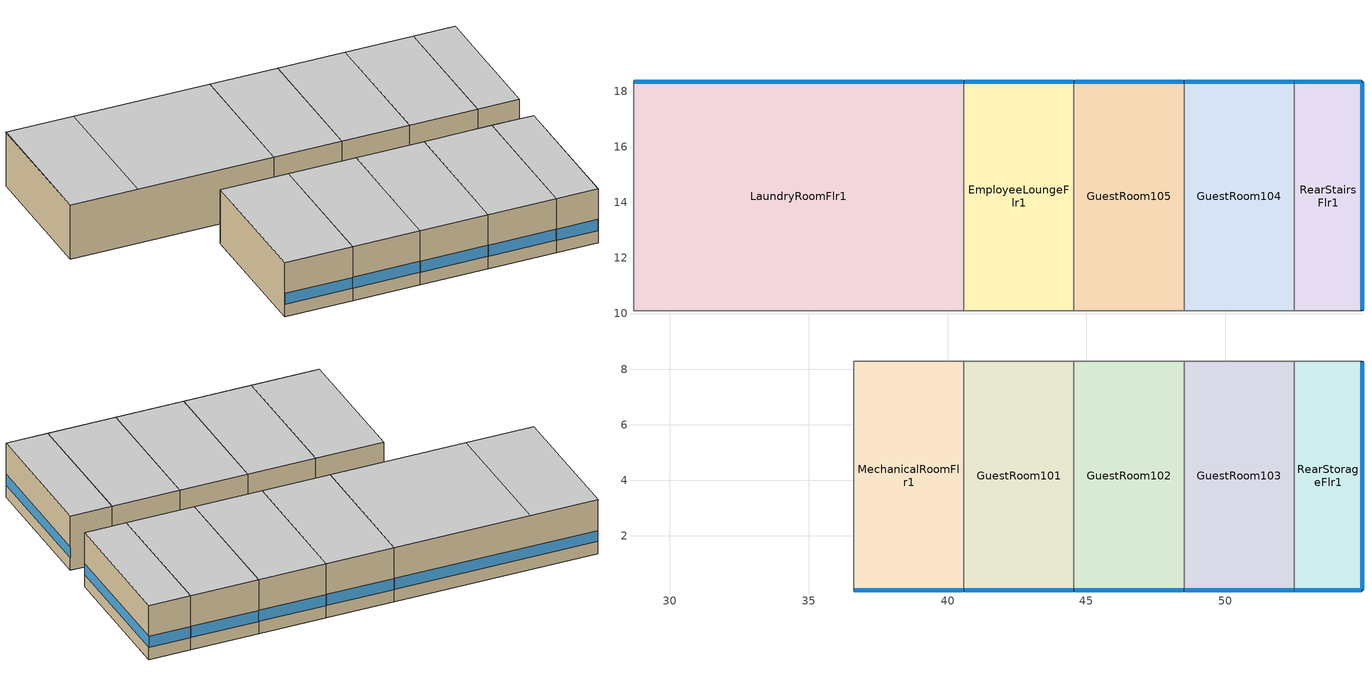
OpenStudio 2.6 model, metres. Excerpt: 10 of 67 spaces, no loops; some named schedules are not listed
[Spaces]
GuestRoom103
 floor ground: 52.47,8.28 52.47,0.05 48.51,0.05 48.51,8.28 z0
 wall outside: 48.51,0.05 52.47,0.05 z0:3.35
 wall to CorridorFlr1: 52.47,8.28 48.51,8.28 z0:3.35
 wall to RearStorageFlr1: 52.47,0.05 52.47,8.28 z0:3.35
 wall to GuestRoom102: 48.51,8.28 48.51,0.05 z0:3.35
 window: 48.54,0.05 52.45,0.05 z0.76:1.44
 ceiling to GuestRoom213: 52.47,0.05 52.47,8.28 48.51,8.28 48.51,0.05 z3.35
MechanicalRoomFlr1
 floor ground: 40.59,8.28 40.59,0.05 36.62,0.05 36.62,8.28 z0
 wall outside: 36.62,0.05 40.59,0.05 z0:3.35
 wall to CorridorFlr1: 40.59,8.28 36.62,8.28 z0:3.35
 wall to GuestRoom101: 40.59,0.05 40.59,8.28 z0:3.35
 wall to MeetingRoomFlr1: 36.62,8.28 36.62,0.05 z0:3.35
 window: 36.65,0.05 40.56,0.05 z0.76:1.44
 ceiling to GuestRoom209_212: 40.59,0.05 40.59,8.28 36.62,8.28 36.62,0.05 z3.35
GuestRoom102
 floor ground: 48.51,8.28 48.51,0.05 44.55,0.05 44.55,8.28 z0
 wall outside: 44.55,0.05 48.51,0.05 z0:3.35
 wall to GuestRoom101: 44.55,8.28 44.55,0.05 z0:3.35
 wall to CorridorFlr1: 48.51,8.28 44.55,8.28 z0:3.35
 window: 44.57,0.05 48.49,0.05 z0.76:1.44
 ceiling to GuestRoom209_212: 48.51,0.05 48.51,8.28 44.55,8.28 44.55,0.05 z3.35
GuestRoom104
 floor ground: 52.47,18.34 52.47,10.11 48.51,10.11 48.51,18.34 z0
 wall outside: 52.47,18.34 48.51,18.34 z0:3.35
 wall to GuestRoom105: 48.51,18.34 48.51,10.11 z0:3.35
 wall to CorridorFlr1: 48.51,10.11 52.47,10.11 z0:3.35
 wall to RearStairsFlr1: 52.47,10.11 52.47,18.34 z0:3.35
 window: 52.45,18.34 48.54,18.34 z0.76:1.44
 ceiling to GuestRoom214: 52.47,10.11 52.47,18.34 48.51,18.34 48.51,10.11 z3.35
LaundryRoomFlr1
 floor ground: 40.59,18.34 40.59,10.11 28.7,10.11 28.7,18.34 z0
 wall outside: 40.59,18.34 28.7,18.34 z0:3.35
 wall to EmployeeLoungeFlr1: 40.59,10.11 40.59,18.34 z0:3.35
 wall to ElevatorCoreFlr1: 28.7,18.34 28.7,10.11 z0:3.35
 wall to CorridorFlr1: 28.7,10.11 40.59,10.11 z0:3.35
 window: 40.56,18.34 28.73,18.34 z0.76:1.44
 ceiling to GuestRoom215_218: 40.59,10.11 40.59,18.34 32.66,18.34 32.66,10.11 z3.35
 ceiling to GuestRoom219: 32.66,10.11 32.66,18.34 28.7,18.34 28.7,10.11 z3.35
RearStairsFlr1
 floor ground: 54.91,18.34 54.91,10.11 52.47,10.11 52.47,18.34 z0
 wall outside: 54.91,10.11 54.91,18.34 52.47,18.34 z0:3.35
 wall to CorridorFlr1: 52.47,10.11 54.91,10.11 z0:3.35
 window: 54.91,10.13 54.91,18.31 z0.76:1.44; 54.89,18.34 52.5,18.34 z0.76:1.45
 ceiling to RearStairsFlr2: 54.91,10.11 54.91,18.34 52.47,18.34 52.47,10.11 z3.35
EmployeeLoungeFlr1
 floor ground: 44.55,18.34 44.55,10.11 40.59,10.11 40.59,18.34 z0
 wall outside: 44.55,18.34 40.59,18.34 z0:3.35
 wall to CorridorFlr1: 40.59,10.11 44.55,10.11 z0:3.35
 wall to GuestRoom105: 44.55,10.11 44.55,18.34 z0:3.35
 window: 44.52,18.34 40.61,18.34 z0.76:1.44
 ceiling to GuestRoom215_218: 44.55,10.11 44.55,18.34 40.59,18.34 40.59,10.11 z3.35
RearStorageFlr1
 floor ground: 54.91,8.28 54.91,0.05 52.47,0.05 52.47,8.28 z0
 wall outside: 52.47,0.05 54.91,0.05 54.91,8.28 z0:3.35
 wall to CorridorFlr1: 54.91,8.28 52.47,8.28 z0:3.35
 window: 54.91,0.07 54.91,8.25 z0.76:1.44; 52.5,0.05 54.89,0.05 z0.76:1.45
 ceiling to RearStorageFlr2: 54.91,0.05 54.91,8.28 52.47,8.28 52.47,0.05 z3.35
GuestRoom101
 floor ground: 44.55,8.28 44.55,0.05 40.59,0.05 40.59,8.28 z0
 wall outside: 40.59,0.05 44.55,0.05 z0:3.35
 wall to CorridorFlr1: 44.55,8.28 40.59,8.28 z0:3.35
 window: 40.61,0.05 44.52,0.05 z0.76:1.44
 ceiling to GuestRoom209_212: 44.55,0.05 44.55,8.28 40.59,8.28 40.59,0.05 z3.35
GuestRoom105
 floor ground: 48.51,18.34 48.51,10.11 44.55,10.11 44.55,18.34 z0
 wall outside: 48.51,18.34 44.55,18.34 z0:3.35
 wall to CorridorFlr1: 44.55,10.11 48.51,10.11 z0:3.35
 window: 48.49,18.34 44.57,18.34 z0.76:1.44
 ceiling to GuestRoom215_218: 48.51,10.11 48.51,18.34 44.55,18.34 44.55,10.11 z3.35
[Site]
Kuujjuaq AP_QC_CAN: Latitude {deg}=58.1; Longitude {deg}=-68.417; Time Zone {hr}=-5; Elevation {m}=39.9; Terrain=Suburbs
[Building]
SmallHotel-CAN_QC_Kuujjuaq.AP.719060_CWEC2016.epw created: 2018-10-11 19:08:58 +0000: North Axis {deg}=180; Default Construction Set=BTAP-Mass at hdd = 8550.0; Standards Number of Stories=4; Standards Number of Above Ground Stories=4; Standards Building Type=SmallHotel
[Site:WaterMainsTemperature]
Calculation Method=Correlation; Annual Average Outdoor Air Temperature {C}=-3.825; Maximum Difference In Monthly Average Outdoor Air Temperatures {deltaC}=36
[Site:GroundTemperature:BuildingSurface]
19.527, 19.502, 19.536, 19.598, 20.002, 21.64, 22.225, 22.375, 21.449, 20.121, 19.802, 19.633
[SizingPeriod:DesignDay] Barometric Pressure {Pa}=100847; Sky Clearness=0; Rain Indicator=0; Snow Indicator=0; Day of Month=21; Daylight Saving Time Indicator=0; Humidity Indicating Type=Wetbulb; Dry-Bulb Temperature Range Modifier Type=DefaultMultipliers
Name | Maximum Dry-Bulb Temperature {C} | Daily Dry-Bulb Temperature Range {deltaC} | Humidity Indicating Conditions at Maximum Dry-Bulb | Wind Speed {m/s} | Wind Direction {deg} | Month | Day Type | Solar Model Indicator | ASHRAE Taub | ASHRAE Taud
Kuujjuaq AP Ann Htg 99.6% Condns DB | -36.2 | 0 | -36.2 | 2.2 | 220 | 1 | WinterDesignDay | ASHRAEClearSky
Kuujjuaq AP Ann Clg .4% Condns DB=>MWB | 24.1 | 10.3 | 16.2 | 4 | 210 | 7 | SummerDesignDay | ASHRAETau | 0.364 | 2.418
[Material:NoMass] Roughness=Smooth; Thermal Absorptance=0.9; Solar Absorptance=0.7
Name | Thermal Resistance {m2-K/W} | Visible Absorptance
Typical Carpet Pad | 0.21648 | 0.8
Typical Insulation 1 | 6.78179 | 0.7
Typical Insulation 2 | 5.19354 | 0.7
Typical Insulation 3 | 7.04224 | 0.7
Typical Carpet Pad 2 | 2.57255 | 0.8
Typical Carpet Pad 3 | 4.69593 | 0.8
Typical Insulation 4 | 0.624982 | 0.7
Typical Insulation 5 | 0.625 | 0.7
[Material]
Name | Roughness | Thickness {m} | Conductivity {W/m-K} | Density {kg/m3} | Specific Heat {J/kg-K} | Thermal Absorptance | Solar Absorptance | Visible Absorptance
100mm Normalweight concrete floor | MediumSmooth | 0.1016 | 2.31 | 2322 | 832
G01 13mm gypsum board | Smooth | 0.0127 | 0.16 | 800 | 1090 | 0.9 | 0.7 | 0.5
G05 25mm wood | MediumSmooth | 0.0254 | 0.15 | 608 | 1630 | 0.9 | 0.5 | 0.5
4 in. Normalweight Concrete Floor | MediumRough | 0.1016 | 2.31 | 2322 | 832 | 0.9 | 0.7 | 0.7
1IN Stucco | Smooth | 0.0253 | 0.6918 | 1858 | 837 | 0.9 | 0.7 | 0.92
8IN CONCRETE HW RefBldg | Rough | 0.2032 | 1.311 | 2240 | 836.8 | 0.9 | 0.7 | 0.7
1/2IN Gypsum | Smooth | 0.0127 | 0.16 | 784.9 | 830 | 0.9 | 0.4 | 0.4
Metal Roof Surface; F08 Metal surface | Smooth | 0.0008 | 45.28 | 7824 | 500 | 0.9 | 0.7 | 0.7
6 in. Normalweight Concrete Floor | MediumRough | 0.1524 | 2.31 | 2322 | 832 | 0.9 | 0.7 | 0.7
[Construction]
BTAP-Int-Floor: 100mm Normalweight concrete floor, Typical Carpet Pad
BTAP-Int-Wall: G01 13mm gypsum board, G01 13mm gypsum board
BTAP-Int-Ceiling: Typical Carpet Pad, 100mm Normalweight concrete floor
BTAP-Ext-DaylightDiffuser: SimpleGlazing
BTAP-Int-Door: G05 25mm wood
BTAP-Ext-Floor-Mass:U-0.142: Typical Insulation 1, 4 in. Normalweight Concrete Floor, Typical Carpet Pad
BTAP-Ext-Wall-Mass:U-0.183: 1IN Stucco, 8IN CONCRETE HW RefBldg, Typical Insulation 2, 1/2IN Gypsum
BTAP-Ext-Roof-Metal:U-0.142: Metal Roof Surface, Typical Insulation 3
BTAP-Grnd-Floor-Mass:U-0.379: 6 in. Normalweight Concrete Floor, Typical Carpet Pad 2
BTAP-Grnd-Roof-Mass:U-0.21: 6 in. Normalweight Concrete Floor, Typical Carpet Pad 3
BTAP-Ext-Door:U-1.6: F08 Metal surface, Typical Insulation 4
BTAP-Ext-OverHeadDoor:U-1.6: Typical Insulation 5
BTAP-Ext-DaylightDiffuser:U=0.160 SHGC=0.600: SimpleGlazing:U=0.160 SHGC=0.600
[DefaultConstructionSet]
BTAP-Mass at hdd = 8550.0: Default Exterior Surface Constructions=BTAP-Mass at hdd = 8550.0; Default Interior Surface Constructions=Default Surface Constructions 2; Default Ground Contact Surface Constructions=BTAP-Mass at hdd = 8550.0 1; Default Exterior SubSurface Constructions=BTAP-Mass at hdd = 8550.0; Default Interior SubSurface Constructions=Default Sub Surface Constructions 2; Interior Partition Construction=BTAP-Int-Door
[DefaultSurfaceConstructions]
Name | Floor Construction | Wall Construction | Roof Ceiling Construction
Default Surface Constructions 2 | BTAP-Int-Floor | BTAP-Int-Wall | BTAP-Int-Ceiling
BTAP-Mass at hdd = 8550.0 | BTAP-Ext-Floor-Mass:U-0.142 | BTAP-Ext-Wall-Mass:U-0.183 | BTAP-Ext-Roof-Metal:U-0.142
BTAP-Mass at hdd = 8550.0 1 | BTAP-Grnd-Floor-Mass:U-0.379 | BTAP-Grnd-Roof-Mass:U-0.21 | BTAP-Grnd-Roof-Mass:U-0.21
[DefaultSubSurfaceConstructions]
Name | Fixed Window Construction | Operable Window Construction | Door Construction | Glass Door Construction | Overhead Door Construction | Skylight Construction | Tubular Daylight Dome Construction | Tubular Daylight Diffuser Construction
Default Sub Surface Constructions 2 | BTAP-Ext-DaylightDiffuser | BTAP-Ext-DaylightDiffuser | BTAP-Int-Door
BTAP-Mass at hdd = 8550.0 | BTAP-Ext-DaylightDiffuser:U=0.160 SHGC=0.600 | BTAP-Ext-DaylightDiffuser:U=0.160 SHGC=0.600 | BTAP-Ext-Door:U-1.6 | BTAP-Ext-DaylightDiffuser:U=0.160 SHGC=0.600 | BTAP-Ext-OverHeadDoor:U-1.6 | BTAP-Ext-DaylightDiffuser:U=0.160 SHGC=0.600 | BTAP-Ext-DaylightDiffuser:U=0.160 SHGC=0.600 | BTAP-Ext-DaylightDiffuser:U=0.160 SHGC=0.600
[WindowMaterial:SimpleGlazingSystem] Solar Heat Gain Coefficient=0.6; Visible Transmittance=0.21
Name | U-Factor {W/m2-K}
SimpleGlazing | 2.2
SimpleGlazing:U=0.160 SHGC=0.600 | 1.6
[Space] Building Story=BuildingStory1
Name | Space Type | Thermal Zone
GuestRoom103 | Space Function Hway lodging - rooms | Sp-GuestRoom103 Sys-1 Flr-1 Sch-F HPlcmt-south ZN
GuestRoom105 | Space Function Hway lodging - rooms | Sp-GuestRoom105 Sys-1 Flr-1 Sch-F HPlcmt-north ZN
MechanicalRoomFlr1 | Space Function Electrical/Mechanical-sch-F | Sp-MechanicalRoomFlr1 Sys-3 Flr-1 Sch-F HPlcmt-south ZN
GuestRoom101 | Space Function Hway lodging - rooms | Sp-GuestRoom101 Sys-1 Flr-1 Sch-F HPlcmt-south ZN
GuestRoom102 | Space Function Hway lodging - rooms | Sp-GuestRoom102 Sys-1 Flr-1 Sch-F HPlcmt-south ZN
GuestRoom104 | Space Function Hway lodging - rooms | Sp-GuestRoom104 Sys-1 Flr-1 Sch-F HPlcmt-north ZN
RearStairsFlr1 | Space Function Stairway-sch-F | Sp-RearStairsFlr1 Sys-3 Flr-1 Sch-F HPlcmt-east ZN
RearStorageFlr1 | Space Function Storage area - occsens | Sp-RearStorageFlr1 Sys-4 Flr-1 Sch-E HPlcmt-east ZN
LaundryRoomFlr1 | Space Function Storage area - occsens | Sp-LaundryRoomFlr1 Sys-4 Flr-1 Sch-E HPlcmt-north ZN
EmployeeLoungeFlr1 | Space Function Lounge/recreation | Sp-EmployeeLoungeFlr1 Sys-3 Flr-1 Sch-B HPlcmt-north ZN
[BuildingStory]
BuildingStory1
[SpaceType] Standards Building Type=Space Function
Name | Default Schedule Set | Design Specification Outdoor Air Object | Standards Space Type
Space Function Lounge/recreation | Space Function Lounge/recreation Schedule Set | Space Function Lounge/recreation Ventilation | Lounge/recreation
Space Function Stairway-sch-F | Space Function Stairway-sch-F Schedule Set | Space Function Stairway-sch-F Ventilation | Stairway-sch-F
Space Function Storage area - occsens | Space Function Storage area - occsens Schedule Set | Space Function Storage area - occsens Ventilation | Storage area - occsens
Space Function Hway lodging - rooms | Space Function Hway lodging - rooms Schedule Set | Space Function Hway lodging - rooms Ventilation | Hway lodging - rooms
Space Function Electrical/Mechanical-sch-F | Space Function Electrical/Mechanical-sch-F Schedule Set | Space Function Electrical/Mechanical-sch-F Ventilation | Electrical/Mechanical-sch-F
[People:Definition] Number of People Calculation Method=People/Area; Fraction Radiant=0.3
Name | People per Space Floor Area {person/m2}
Space Function Electrical/Mechanical-sch-F People Definition; Space Function Stairway-sch-F People Definition | 0.0049514
Space Function Hway lodging - rooms People Definition | 0.0400417
Space Function Lounge/recreation People Definition | 0.0999967
Space Function Storage area - occsens People Definition | 0.0100104
[People] Work Efficiency Schedule=Work Efficiency Schedule; Clothing Insulation Schedule=Clothing Schedule; Air Velocity Schedule=Air Velocity Schedule; Multiplier=1
Name | People Definition | Space or SpaceType
Space Function Electrical/Mechanical-sch-F People | Space Function Electrical/Mechanical-sch-F People Definition | Space Function Electrical/Mechanical-sch-F
Space Function Hway lodging - rooms People | Space Function Hway lodging - rooms People Definition | Space Function Hway lodging - rooms
Space Function Lounge/recreation People | Space Function Lounge/recreation People Definition | Space Function Lounge/recreation
Space Function Stairway-sch-F People | Space Function Stairway-sch-F People Definition | Space Function Stairway-sch-F
Space Function Storage area - occsens People | Space Function Storage area - occsens People Definition | Space Function Storage area - occsens
[Lights:Definition] Design Level Calculation Method=Watts/Area; Fraction Radiant=0.5; Fraction Visible=0.2
Name | Watts per Space Floor Area {W/m2}
Space Function Electrical/Mechanical-sch-F Lights Definition | 13.2999
Space Function Hway lodging - rooms Lights Definition | 8.09993
Space Function Lounge/recreation Lights Definition | 8.45993
Space Function Stairway-sch-F Lights Definition | 7.39994
Space Function Storage area - occsens Lights Definition | 6.11995
[Lights] Fraction Replaceable=1
Name | Lights Definition | Space or SpaceType
Space Function Electrical/Mechanical-sch-F Lights | Space Function Electrical/Mechanical-sch-F Lights Definition | Space Function Electrical/Mechanical-sch-F
Space Function Hway lodging - rooms Lights | Space Function Hway lodging - rooms Lights Definition | Space Function Hway lodging - rooms
Space Function Lounge/recreation Lights | Space Function Lounge/recreation Lights Definition | Space Function Lounge/recreation
Space Function Stairway-sch-F Lights | Space Function Stairway-sch-F Lights Definition | Space Function Stairway-sch-F
Space Function Storage area - occsens Lights | Space Function Storage area - occsens Lights Definition | Space Function Storage area - occsens
[DesignSpecification:OutdoorAir] Outdoor Air Method=Sum; Outdoor Air Flow per Person {m3/s-person}=0; Outdoor Air Flow Rate {m3/s}=0; Outdoor Air Flow Air Changes per Hour {1/hr}=0
Name | Outdoor Air Flow per Floor Area {m3/s-m2}
Space Function Electrical/Mechanical-sch-F Ventilation; Space Function Stairway-sch-F Ventilation | 0.0003048
Space Function Hway lodging - rooms Ventilation | 0.0005588
Space Function Lounge/recreation Ventilation | 0.0009398
Space Function Storage area - occsens Ventilation | 0.0003556
[DefaultScheduleSet] People Activity Level Schedule=NECB-Activity; Infiltration Schedule=Always On
Name | Number of People Schedule | Lighting Schedule | Electric Equipment Schedule
Space Function Electrical/Mechanical-sch-F Schedule Set; Space Function Hway lodging - rooms Schedule Set; Space Function Stairway-sch-F Schedule Set | NECB-F-Occupancy | NECB-F-Lighting | NECB-F-Electric-Equipment
Space Function Lounge/recreation Schedule Set | NECB-B-Occupancy | NECB-B-Lighting | NECB-B-Electric-Equipment
Space Function Storage area - occsens Schedule Set | NECB-E-Occupancy | NECB-E-Lighting | NECB-E-Electric-Equipment
[ThermostatSetpoint:DualSetpoint]
Name | Heating Setpoint Temperature Schedule | Cooling Setpoint Temperature Schedule
Space Function Hway lodging - rooms Thermostat 36; Space Function Hway lodging - rooms Thermostat 37; Space Function Hway lodging - rooms Thermostat 38; Space Function Hway lodging - rooms Thermostat 39; Space Function Hway lodging - rooms Thermostat 40; Space Function Stairway-sch-F Thermostat 9; Space Function Electrical/Mechanical-sch-F Thermostat 3 | NECB-F-Thermostat Setpoint-Heating | NECB-F-Thermostat Setpoint-Cooling
Space Function Lounge/recreation Thermostat 2 | NECB-B-Thermostat Setpoint-Heating | NECB-B-Thermostat Setpoint-Cooling
Space Function Storage area - occsens Thermostat 11; Space Function Storage area - occsens Thermostat 12 | NECB-E-Thermostat Setpoint-Heating | NECB-E-Thermostat Setpoint-Cooling
[ElectricEquipment:Definition] Design Level Calculation Method=Watts/Area; Fraction Radiant=0.5
Name | Watts per Space Floor Area {W/m2}
Space Function Electrical/Mechanical-sch-F Elec Equip Definition; Space Function Lounge/recreation Elec Equip Definition; Space Function Storage area - occsens Elec Equip Definition | 0.999992
Space Function Hway lodging - rooms Elec Equip Definition | 2.49998
[ElectricEquipment]
Name | Electric Equipment Definition | Space or SpaceType
Space Function Electrical/Mechanical-sch-F Elec Equip | Space Function Electrical/Mechanical-sch-F Elec Equip Definition | Space Function Electrical/Mechanical-sch-F
Space Function Hway lodging - rooms Elec Equip | Space Function Hway lodging - rooms Elec Equip Definition | Space Function Hway lodging - rooms
Space Function Lounge/recreation Elec Equip | Space Function Lounge/recreation Elec Equip Definition | Space Function Lounge/recreation
Space Function Storage area - occsens Elec Equip | Space Function Storage area - occsens Elec Equip Definition | Space Function Storage area - occsens
[SpaceInfiltration:DesignFlowRate] Schedule=Always On Discrete; Design Flow Rate Calculation Method=Flow/ExteriorArea; Flow per Exterior Surface Area {m3/s-m2}=0.00025; Constant Term Coefficient=0; Temperature Term Coefficient=0; Velocity Term Coefficient=0.224; Velocity Squared Term Coefficient=0
Name | Space or SpaceType
EmployeeLoungeFlr1 Infiltration | EmployeeLoungeFlr1
GuestRoom101 Infiltration | GuestRoom101
GuestRoom102 Infiltration | GuestRoom102
GuestRoom103 Infiltration | GuestRoom103
GuestRoom104 Infiltration | GuestRoom104
GuestRoom105 Infiltration | GuestRoom105
LaundryRoomFlr1 Infiltration | LaundryRoomFlr1
MechanicalRoomFlr1 Infiltration | MechanicalRoomFlr1
RearStairsFlr1 Infiltration | RearStairsFlr1
RearStorageFlr1 Infiltration | RearStorageFlr1
[ThermalZone] Use Ideal Air Loads=No
Name | Thermostat
Sp-GuestRoom104 Sys-1 Flr-1 Sch-F HPlcmt-north ZN | Space Function Hway lodging - rooms Thermostat 36
Sp-GuestRoom105 Sys-1 Flr-1 Sch-F HPlcmt-north ZN | Space Function Hway lodging - rooms Thermostat 37
Sp-GuestRoom101 Sys-1 Flr-1 Sch-F HPlcmt-south ZN | Space Function Hway lodging - rooms Thermostat 38
Sp-GuestRoom102 Sys-1 Flr-1 Sch-F HPlcmt-south ZN | Space Function Hway lodging - rooms Thermostat 39
Sp-GuestRoom103 Sys-1 Flr-1 Sch-F HPlcmt-south ZN | Space Function Hway lodging - rooms Thermostat 40
Sp-RearStairsFlr1 Sys-3 Flr-1 Sch-F HPlcmt-east ZN | Space Function Stairway-sch-F Thermostat 9
Sp-MechanicalRoomFlr1 Sys-3 Flr-1 Sch-F HPlcmt-south ZN | Space Function Electrical/Mechanical-sch-F Thermostat 3
Sp-EmployeeLoungeFlr1 Sys-3 Flr-1 Sch-B HPlcmt-north ZN | Space Function Lounge/recreation Thermostat 2
Sp-LaundryRoomFlr1 Sys-4 Flr-1 Sch-E HPlcmt-north ZN | Space Function Storage area - occsens Thermostat 11
Sp-RearStorageFlr1 Sys-4 Flr-1 Sch-E HPlcmt-east ZN | Space Function Storage area - occsens Thermostat 12
[AvailabilityManager:NightCycle] Control Type=CycleOnAny; Thermostat Tolerance {deltaC}=1; Cycling Run Time {s}=3600
Availability Manager Night Cycle 1; Availability Manager Night Cycle 2
[Schedule:Ruleset]
Clothing Schedule: Default Day Schedule=Clothing Schedule Default Winter Clothes
Air Velocity Schedule: Default Day Schedule=Air Velocity Schedule Default
Work Efficiency Schedule: Default Day Schedule=Work Efficiency Schedule Default
NECB-F-Occupancy: Default Day Schedule=NECB-F-Occupancy Default
NECB-Activity: Default Day Schedule=NECB-Activity Default; Summer Design Day Schedule=NECB-Activity Summer Design Day; Winter Design Day Schedule=NECB-Activity Winter Design Day
NECB-F-Lighting: Default Day Schedule=NECB-F-Lighting Default
NECB-F-Electric-Equipment: Default Day Schedule=NECB-F-Electric-Equipment Default
Always On: Default Day Schedule=Always On Default
NECB-F-Thermostat Setpoint-Heating: Default Day Schedule=NECB-F-Thermostat Setpoint-Heating Default
NECB-F-Thermostat Setpoint-Cooling: Default Day Schedule=NECB-F-Thermostat Setpoint-Cooling Default
NECB-B-Occupancy: Default Day Schedule=NECB-B-Occupancy Default
NECB-B-Lighting: Default Day Schedule=NECB-B-Lighting Default
NECB-B-Electric-Equipment: Default Day Schedule=NECB-B-Electric-Equipment Default
NECB-B-Thermostat Setpoint-Heating: Default Day Schedule=NECB-B-Thermostat Setpoint-Heating Default
NECB-B-Thermostat Setpoint-Cooling: Default Day Schedule=NECB-B-Thermostat Setpoint-Cooling Default
NECB-E-Occupancy: Default Day Schedule=NECB-E-Occupancy Default
NECB-E-Lighting: Default Day Schedule=NECB-E-Lighting Default
NECB-E-Electric-Equipment: Default Day Schedule=NECB-E-Electric-Equipment Default
NECB-E-Thermostat Setpoint-Heating: Default Day Schedule=NECB-E-Thermostat Setpoint-Heating Default
NECB-E-Thermostat Setpoint-Cooling: Default Day Schedule=NECB-E-Thermostat Setpoint-Cooling Default
[Schedule:Day]
NECB-F-Thermostat Setpoint-Heating Default: 1, 0, 22, 7, 0, 18, 8, 0, 20, 24, 0, 22
NECB-F-Thermostat Setpoint-Cooling Default: 24, 0, 24
NECB-B-Thermostat Setpoint-Heating Default: 2, 0, 22, 8, 0, 18, 9, 0, 20, 24, 0, 22
NECB-B-Thermostat Setpoint-Cooling Default: 1, 0, 24, 8, 0, 35, 24, 0, 24
NECB-E-Thermostat Setpoint-Heating Default: 7, 0, 18, 8, 0, 20, 19, 0, 22, 24, 0, 18
[Schedule:Rule] Date Specification Type=DateRange; Start Month=1; Start Day=1; End Month=12; End Day=31
Name | Schedule Ruleset | Rule Order | Day Schedule | Apply Monday | Apply Tuesday | Apply Wednesday | Apply Thursday | Apply Friday | Apply Saturday | Apply Sunday
Schedule Rule 11 | NECB-F-Thermostat Setpoint-Heating | 2 | NECB-F-Thermostat Setpoint-Heating Default|Wkdy Day | Yes | Yes | Yes | Yes | Yes
Schedule Rule 12 | NECB-F-Thermostat Setpoint-Heating | 1 | NECB-F-Thermostat Setpoint-Heating Sat Day |  |  |  |  |  | Yes
Schedule Rule 13 | NECB-F-Thermostat Setpoint-Heating | 0 | NECB-F-Thermostat Setpoint-Heating Sun|Hol Day |  |  |  |  |  |  | Yes
Schedule Rule 14 | NECB-F-Thermostat Setpoint-Cooling | 2 | NECB-F-Thermostat Setpoint-Cooling Default|Wkdy Day | Yes | Yes | Yes | Yes | Yes
Schedule Rule 15 | NECB-F-Thermostat Setpoint-Cooling | 1 | NECB-F-Thermostat Setpoint-Cooling Sat Day |  |  |  |  |  | Yes
Schedule Rule 16 | NECB-F-Thermostat Setpoint-Cooling | 0 | NECB-F-Thermostat Setpoint-Cooling Sun|Hol Day |  |  |  |  |  |  | Yes
Schedule Rule 26 | NECB-B-Thermostat Setpoint-Heating | 2 | NECB-B-Thermostat Setpoint-Heating Default|Wkdy Day | Yes | Yes | Yes | Yes | Yes
Schedule Rule 27 | NECB-B-Thermostat Setpoint-Heating | 1 | NECB-B-Thermostat Setpoint-Heating Sat Day |  |  |  |  |  | Yes
Schedule Rule 28 | NECB-B-Thermostat Setpoint-Heating | 0 | NECB-B-Thermostat Setpoint-Heating Sun|Hol Day |  |  |  |  |  |  | Yes
Schedule Rule 29 | NECB-B-Thermostat Setpoint-Cooling | 2 | NECB-B-Thermostat Setpoint-Cooling Default|Wkdy Day | Yes | Yes | Yes | Yes | Yes
Schedule Rule 30 | NECB-B-Thermostat Setpoint-Cooling | 1 | NECB-B-Thermostat Setpoint-Cooling Sat Day |  |  |  |  |  | Yes
Schedule Rule 31 | NECB-B-Thermostat Setpoint-Cooling | 0 | NECB-B-Thermostat Setpoint-Cooling Sun|Hol Day |  |  |  |  |  |  | Yes
[Schedule:Constant]
Always On Discrete: Value=1
